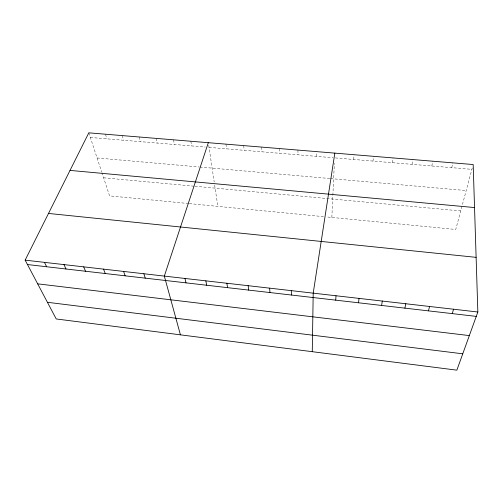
<?xml version="1.0" encoding="UTF-8"?>
<svg xmlns="http://www.w3.org/2000/svg" width="503" height="503" viewBox="0 0 503 503"><rect width="100%" height="100%" fill="white"/><g stroke="black" fill="none" stroke-linecap="round" stroke-linejoin="round"><path stroke-width="0.38" stroke-dasharray="2.52 1.89" d="M316.224 156.339L316.305 151.598M331.842 217.434L334.357 163.312M353.716 159.47L354.081 154.717M372.987 161.079L373.496 156.314M392.422 162.702L393.088 157.929M412.026 164.343L412.844 159.564M431.807 165.996L432.775 161.205M451.757 167.662L452.889 162.865M472.254 167.971L455.749 229.456L326.548 216.925M90.333 137.464L205.243 147.065M209.022 147.379L333.08 157.747M335.375 157.936L471.883 169.341M97.085 157.967L199.131 166.977M199.892 167.046L329.773 178.515M330.546 178.584L466.193 190.555M103.605 177.792L194.208 186.204M194.982 186.273L460.717 210.946M188.587 203.539L109.56 195.874L101.914 172.648M189.335 203.614L323.517 216.63M88.811 132.836L101.675 171.919M105.479 134.213L106.888 138.847M122.273 135.596L123.575 140.243M139.205 136.992L140.394 141.651M156.276 138.4L157.345 143.066M173.485 139.821L174.434 144.493M190.832 141.249L191.656 145.933M208.72 145.373L214.196 181.985M214.662 185.066L217.849 206.381M225.948 144.147L226.526 148.844M243.722 145.612L244.175 150.322M261.648 147.09L261.962 151.805M279.718 148.58L279.901 153.302M297.933 150.083L297.99 154.817"/><path stroke-width="0.75" d="M312.269 351.685L313.206 293.148L334.835 153.126M335.727 300.153L335.998 295.758M358.551 302.787L359.029 298.392M381.607 305.453L382.299 301.058M404.902 308.144L405.814 303.749M428.443 310.867L429.575 306.472M452.228 313.614L453.58 309.226M208.317 142.695L164.33 276.09L180.426 334.835M477.85 312.005L456.856 370.164L56.223 318.959L25.15 260.152L88.811 132.836L473.178 164.538L477.85 312.005L25.15 260.152M70.024 170.404L474.536 207.557M48.508 213.442L476.115 257.341M27.47 264.54L476.266 316.387M37.662 283.837L469.337 335.595M47.414 302.29L462.754 353.816M44.478 262.365L46.641 266.753M63.982 264.597L65.994 268.992M83.674 266.854L85.529 271.249M103.549 269.13L105.253 273.525M123.619 271.431L125.153 275.826M143.877 273.751L145.248 278.146M184.985 278.461L186.016 282.856M205.834 280.85L206.689 285.245M226.891 283.258L227.57 287.659M248.149 285.691L248.652 290.093M269.621 288.156L269.935 292.551M291.306 290.64L291.432 295.035"/></g></svg>
